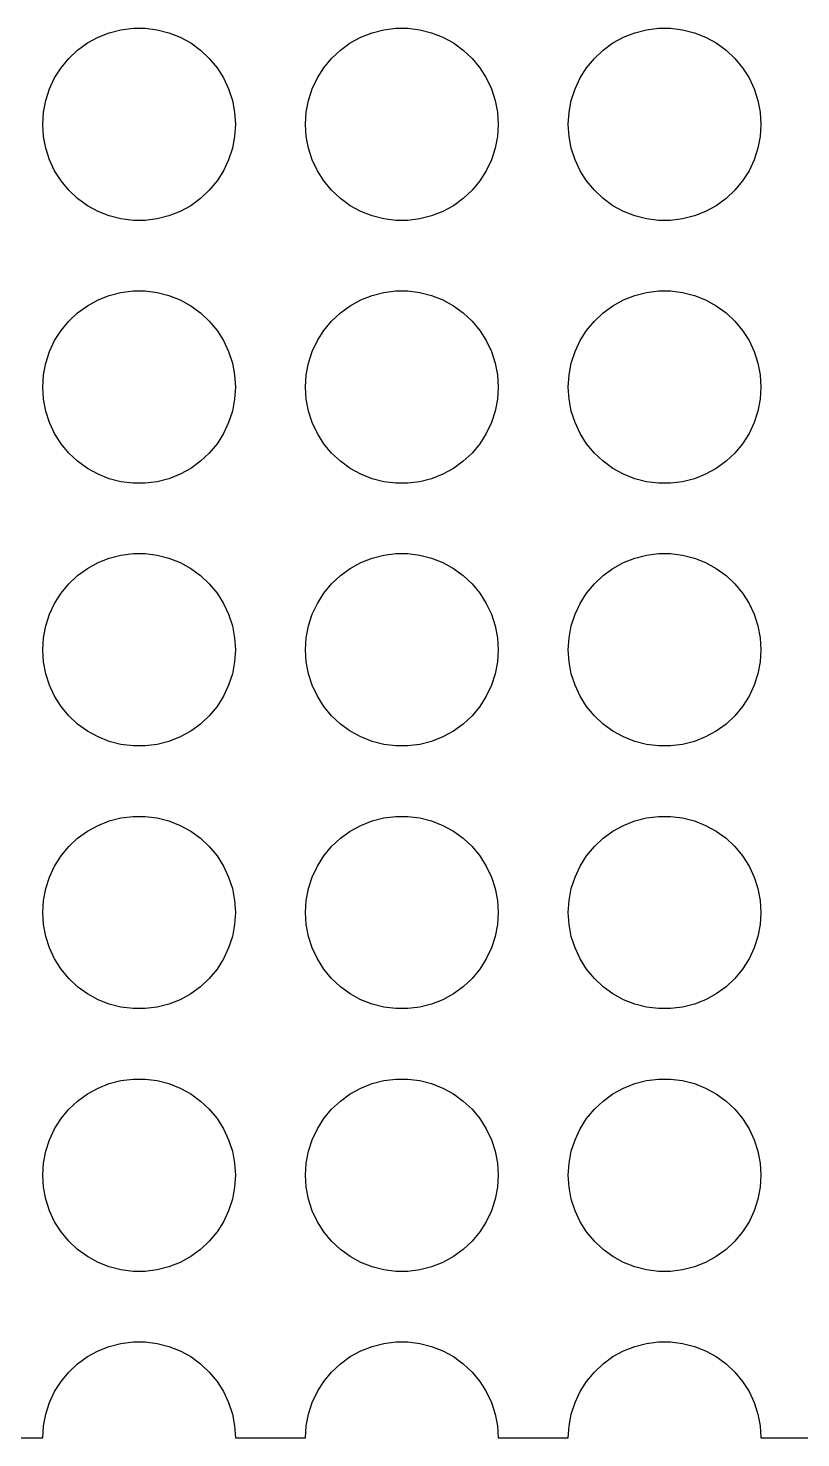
# Model space of a CAD drawing. Header units: metres. Extents: x -180 to 180, y -157 to 157.
# Drawn here: x -141.3 to -97.2, y -157.5 to -77 of the extents above; entities that cross this region are included whole.
import ezdxf

# ---------------------------------------------------------------- set-up
doc = ezdxf.new("R2010")
doc.units = ezdxf.units.M

msp = doc.modelspace()

# ---------------------------------------------------------------- linework, layer by layer
for p, q in [((-136.7, -77.2692), (-136.031, -77.0974)), ((-136.031, -77.0974), (-135.345, -77.0108)), ((-135.345, -77.0108), (-134.655, -77.0108)), ((-134.655, -77.0108), (-133.969, -77.0974)), ((-133.969, -77.0974), (-133.3, -77.2692)), ((-121.7, -77.2692), (-121.031, -77.0974)), ((-121.031, -77.0974), (-120.345, -77.0108)), ((-120.345, -77.0108), (-119.655, -77.0108)), ((-119.655, -77.0108), (-118.969, -77.0974)), ((-118.969, -77.0974), (-118.3, -77.2692)), ((-106.7, -77.2692), (-106.031, -77.0974)), ((-106.031, -77.0974), (-105.345, -77.0108)), ((-105.345, -77.0108), (-104.655, -77.0108)), ((-104.655, -77.0108), (-103.969, -77.0974)), ((-103.969, -77.0974), (-103.3, -77.2692)), ((-138.506, -78.2622), (-137.947, -77.8562)), ((-137.947, -77.8562), (-137.342, -77.5235)), ((-137.342, -77.5235), (-136.7, -77.2692)), ((-133.3, -77.2692), (-132.658, -77.5235)), ((-132.658, -77.5235), (-132.053, -77.8562)), ((-132.053, -77.8562), (-131.494, -78.2622)), ((-123.506, -78.2622), (-122.947, -77.8562)), ((-122.947, -77.8562), (-122.342, -77.5235)), ((-122.342, -77.5235), (-121.7, -77.2692)), ((-118.3, -77.2692), (-117.658, -77.5235)), ((-117.658, -77.5235), (-117.053, -77.8562)), ((-117.053, -77.8562), (-116.494, -78.2622)), ((-108.506, -78.2622), (-107.947, -77.8562)), ((-107.947, -77.8562), (-107.342, -77.5235)), ((-107.342, -77.5235), (-106.7, -77.2692)), ((-103.3, -77.2692), (-102.658, -77.5235)), ((-102.658, -77.5235), (-102.053, -77.8562)), ((-102.053, -77.8562), (-101.494, -78.2622)), ((-139.45, -79.2672), (-139.009, -78.735)), ((-139.009, -78.735), (-138.506, -78.2622)), ((-131.494, -78.2622), (-130.991, -78.735)), ((-130.991, -78.735), (-130.55, -79.2672)), ((-124.45, -79.2672), (-124.009, -78.735)), ((-124.009, -78.735), (-123.506, -78.2622)), ((-116.494, -78.2622), (-115.991, -78.735)), ((-115.991, -78.735), (-115.55, -79.2672)), ((-109.45, -79.2672), (-109.009, -78.735)), ((-109.009, -78.735), (-108.506, -78.2622)), ((-101.494, -78.2622), (-100.991, -78.735)), ((-100.991, -78.735), (-100.55, -79.2672)), ((-139.82, -79.8504), (-139.45, -79.2672)), ((-130.55, -79.2672), (-130.18, -79.8504)), ((-124.82, -79.8504), (-124.45, -79.2672)), ((-115.55, -79.2672), (-115.18, -79.8504)), ((-109.82, -79.8504), (-109.45, -79.2672)), ((-100.55, -79.2672), (-100.18, -79.8504)), ((-140.327, -81.1322), (-140.114, -80.4753)), ((-140.114, -80.4753), (-139.82, -79.8504)), ((-130.18, -79.8504), (-129.886, -80.4753)), ((-129.886, -80.4753), (-129.673, -81.1322)), ((-125.327, -81.1322), (-125.114, -80.4753)), ((-125.114, -80.4753), (-124.82, -79.8504)), ((-115.18, -79.8504), (-114.886, -80.4753)), ((-114.886, -80.4753), (-114.673, -81.1322)), ((-110.327, -81.1322), (-110.114, -80.4753)), ((-110.114, -80.4753), (-109.82, -79.8504)), ((-100.18, -79.8504), (-99.8862, -80.4753)), ((-99.8862, -80.4753), (-99.6728, -81.1322)), ((-140.457, -81.8107), (-140.327, -81.1322)), ((-129.673, -81.1322), (-129.543, -81.8107)), ((-125.457, -81.8107), (-125.327, -81.1322)), ((-114.673, -81.1322), (-114.543, -81.8107)), ((-110.457, -81.8107), (-110.327, -81.1322)), ((-99.6728, -81.1322), (-99.5434, -81.8107)), ((-140.5, -82.5), (-140.457, -81.8107)), ((-129.543, -81.8107), (-129.5, -82.5)), ((-125.5, -82.5), (-125.457, -81.8107)), ((-114.543, -81.8107), (-114.5, -82.5)), ((-110.5, -82.5), (-110.457, -81.8107)), ((-99.5434, -81.8107), (-99.5, -82.5)), ((-140.457, -83.1893), (-140.5, -82.5)), ((-129.5, -82.5), (-129.543, -83.1893)), ((-125.457, -83.1893), (-125.5, -82.5)), ((-114.5, -82.5), (-114.543, -83.1893)), ((-110.457, -83.1893), (-110.5, -82.5)), ((-99.5, -82.5), (-99.5434, -83.1893)), ((-140.327, -83.8678), (-140.457, -83.1893)), ((-129.543, -83.1893), (-129.673, -83.8678)), ((-125.327, -83.8678), (-125.457, -83.1893)), ((-114.543, -83.1893), (-114.673, -83.8678)), ((-110.327, -83.8678), (-110.457, -83.1893)), ((-99.5434, -83.1893), (-99.6728, -83.8678)), ((-140.114, -84.5247), (-140.327, -83.8678)), ((-129.673, -83.8678), (-129.886, -84.5247)), ((-125.114, -84.5247), (-125.327, -83.8678)), ((-114.673, -83.8678), (-114.886, -84.5247)), ((-110.114, -84.5247), (-110.327, -83.8678)), ((-99.6728, -83.8678), (-99.8862, -84.5247)), ((-139.82, -85.1496), (-140.114, -84.5247)), ((-139.45, -85.7328), (-139.82, -85.1496)), ((-130.18, -85.1496), (-130.55, -85.7328)), ((-129.886, -84.5247), (-130.18, -85.1496)), ((-124.82, -85.1496), (-125.114, -84.5247)), ((-124.45, -85.7328), (-124.82, -85.1496)), ((-115.18, -85.1496), (-115.55, -85.7328)), ((-114.886, -84.5247), (-115.18, -85.1496)), ((-109.82, -85.1496), (-110.114, -84.5247)), ((-109.45, -85.7328), (-109.82, -85.1496)), ((-100.18, -85.1496), (-100.55, -85.7328)), ((-99.8862, -84.5247), (-100.18, -85.1496)), ((-139.009, -86.265), (-139.45, -85.7328)), ((-130.55, -85.7328), (-130.991, -86.265)), ((-124.009, -86.265), (-124.45, -85.7328)), ((-115.55, -85.7328), (-115.991, -86.265)), ((-109.009, -86.265), (-109.45, -85.7328)), ((-100.55, -85.7328), (-100.991, -86.265)), ((-138.506, -86.7378), (-139.009, -86.265)), ((-137.947, -87.1438), (-138.506, -86.7378)), ((-131.494, -86.7378), (-132.053, -87.1438)), ((-130.991, -86.265), (-131.494, -86.7378)), ((-123.506, -86.7378), (-124.009, -86.265)), ((-122.947, -87.1438), (-123.506, -86.7378)), ((-116.494, -86.7378), (-117.053, -87.1438)), ((-115.991, -86.265), (-116.494, -86.7378)), ((-108.506, -86.7378), (-109.009, -86.265)), ((-107.947, -87.1438), (-108.506, -86.7378)), ((-101.494, -86.7378), (-102.053, -87.1438)), ((-100.991, -86.265), (-101.494, -86.7378)), ((-137.342, -87.4765), (-137.947, -87.1438)), ((-136.7, -87.7308), (-137.342, -87.4765)), ((-132.658, -87.4765), (-133.3, -87.7308)), ((-132.053, -87.1438), (-132.658, -87.4765)), ((-122.342, -87.4765), (-122.947, -87.1438)), ((-121.7, -87.7308), (-122.342, -87.4765)), ((-117.658, -87.4765), (-118.3, -87.7308)), ((-117.053, -87.1438), (-117.658, -87.4765)), ((-107.342, -87.4765), (-107.947, -87.1438)), ((-106.7, -87.7308), (-107.342, -87.4765)), ((-102.658, -87.4765), (-103.3, -87.7308)), ((-102.053, -87.1438), (-102.658, -87.4765)), ((-136.031, -87.9026), (-136.7, -87.7308)), ((-135.345, -87.9891), (-136.031, -87.9026)), ((-134.655, -87.9891), (-135.345, -87.9891)), ((-133.969, -87.9026), (-134.655, -87.9891)), ((-133.3, -87.7308), (-133.969, -87.9026)), ((-121.031, -87.9026), (-121.7, -87.7308)), ((-120.345, -87.9891), (-121.031, -87.9026)), ((-119.655, -87.9891), (-120.345, -87.9891)), ((-118.969, -87.9026), (-119.655, -87.9891)), ((-118.3, -87.7308), (-118.969, -87.9026)), ((-106.031, -87.9026), (-106.7, -87.7308)), ((-105.345, -87.9891), (-106.031, -87.9026)), ((-104.655, -87.9891), (-105.345, -87.9891)), ((-103.969, -87.9026), (-104.655, -87.9891)), ((-103.3, -87.7308), (-103.969, -87.9026)), ((-137.947, -92.8562), (-137.342, -92.5235)), ((-137.342, -92.5235), (-136.7, -92.2692)), ((-136.7, -92.2692), (-136.031, -92.0974)), ((-136.031, -92.0974), (-135.345, -92.0108)), ((-135.345, -92.0108), (-134.655, -92.0108)), ((-134.655, -92.0108), (-133.969, -92.0974)), ((-133.969, -92.0974), (-133.3, -92.2692)), ((-133.3, -92.2692), (-132.658, -92.5235)), ((-132.658, -92.5235), (-132.053, -92.8562)), ((-122.947, -92.8562), (-122.342, -92.5235)), ((-122.342, -92.5235), (-121.7, -92.2692)), ((-121.7, -92.2692), (-121.031, -92.0974)), ((-121.031, -92.0974), (-120.345, -92.0108)), ((-120.345, -92.0108), (-119.655, -92.0108)), ((-119.655, -92.0108), (-118.969, -92.0974)), ((-118.969, -92.0974), (-118.3, -92.2692)), ((-118.3, -92.2692), (-117.658, -92.5235)), ((-117.658, -92.5235), (-117.053, -92.8562)), ((-107.947, -92.8562), (-107.342, -92.5235)), ((-107.342, -92.5235), (-106.7, -92.2692)), ((-106.7, -92.2692), (-106.031, -92.0974)), ((-106.031, -92.0974), (-105.345, -92.0108)), ((-105.345, -92.0108), (-104.655, -92.0108)), ((-104.655, -92.0108), (-103.969, -92.0974)), ((-103.969, -92.0974), (-103.3, -92.2692)), ((-103.3, -92.2692), (-102.658, -92.5235)), ((-102.658, -92.5235), (-102.053, -92.8562)), ((-139.009, -93.735), (-138.506, -93.2622)), ((-138.506, -93.2622), (-137.947, -92.8562)), ((-132.053, -92.8562), (-131.494, -93.2622)), ((-131.494, -93.2622), (-130.991, -93.735)), ((-124.009, -93.735), (-123.506, -93.2622)), ((-123.506, -93.2622), (-122.947, -92.8562)), ((-117.053, -92.8562), (-116.494, -93.2622)), ((-116.494, -93.2622), (-115.991, -93.735)), ((-109.009, -93.735), (-108.506, -93.2622)), ((-108.506, -93.2622), (-107.947, -92.8562)), ((-102.053, -92.8562), (-101.494, -93.2622)), ((-101.494, -93.2622), (-100.991, -93.735)), ((-139.45, -94.2672), (-139.009, -93.735)), ((-130.991, -93.735), (-130.55, -94.2672)), ((-124.45, -94.2672), (-124.009, -93.735)), ((-115.991, -93.735), (-115.55, -94.2672)), ((-109.45, -94.2672), (-109.009, -93.735)), ((-100.991, -93.735), (-100.55, -94.2672)), ((-140.114, -95.4753), (-139.82, -94.8504)), ((-139.82, -94.8504), (-139.45, -94.2672)), ((-130.55, -94.2672), (-130.18, -94.8504)), ((-130.18, -94.8504), (-129.886, -95.4753)), ((-125.114, -95.4753), (-124.82, -94.8504)), ((-124.82, -94.8504), (-124.45, -94.2672)), ((-115.55, -94.2672), (-115.18, -94.8504)), ((-115.18, -94.8504), (-114.886, -95.4753)), ((-110.114, -95.4753), (-109.82, -94.8504)), ((-109.82, -94.8504), (-109.45, -94.2672)), ((-100.55, -94.2672), (-100.18, -94.8504)), ((-100.18, -94.8504), (-99.8862, -95.4753)), ((-140.327, -96.1322), (-140.114, -95.4753)), ((-129.886, -95.4753), (-129.673, -96.1322)), ((-125.327, -96.1322), (-125.114, -95.4753)), ((-114.886, -95.4753), (-114.673, -96.1322)), ((-110.327, -96.1322), (-110.114, -95.4753)), ((-99.8862, -95.4753), (-99.6728, -96.1322)), ((-140.457, -96.8107), (-140.327, -96.1322)), ((-129.673, -96.1322), (-129.543, -96.8107)), ((-125.457, -96.8107), (-125.327, -96.1322)), ((-114.673, -96.1322), (-114.543, -96.8107)), ((-110.457, -96.8107), (-110.327, -96.1322)), ((-99.6728, -96.1322), (-99.5434, -96.8107)), ((-140.5, -97.5), (-140.457, -96.8107)), ((-129.543, -96.8107), (-129.5, -97.5)), ((-125.5, -97.5), (-125.457, -96.8107)), ((-114.543, -96.8107), (-114.5, -97.5)), ((-110.5, -97.5), (-110.457, -96.8107)), ((-99.5434, -96.8107), (-99.5, -97.5)), ((-140.457, -98.1893), (-140.5, -97.5)), ((-129.5, -97.5), (-129.543, -98.1893)), ((-125.457, -98.1893), (-125.5, -97.5)), ((-114.5, -97.5), (-114.543, -98.1893)), ((-110.457, -98.1893), (-110.5, -97.5)), ((-99.5, -97.5), (-99.5434, -98.1893)), ((-140.327, -98.8678), (-140.457, -98.1893)), ((-140.114, -99.5247), (-140.327, -98.8678)), ((-129.673, -98.8678), (-129.886, -99.5247)), ((-129.543, -98.1893), (-129.673, -98.8678)), ((-125.327, -98.8678), (-125.457, -98.1893)), ((-125.114, -99.5247), (-125.327, -98.8678)), ((-114.673, -98.8678), (-114.886, -99.5247)), ((-114.543, -98.1893), (-114.673, -98.8678)), ((-110.327, -98.8678), (-110.457, -98.1893)), ((-110.114, -99.5247), (-110.327, -98.8678)), ((-99.6728, -98.8678), (-99.8862, -99.5247)), ((-99.5434, -98.1893), (-99.6728, -98.8678)), ((-139.82, -100.15), (-140.114, -99.5247)), ((-129.886, -99.5247), (-130.18, -100.15)), ((-124.82, -100.15), (-125.114, -99.5247)), ((-114.886, -99.5247), (-115.18, -100.15)), ((-109.82, -100.15), (-110.114, -99.5247)), ((-99.8862, -99.5247), (-100.18, -100.15)), ((-139.45, -100.733), (-139.82, -100.15)), ((-130.18, -100.15), (-130.55, -100.733)), ((-124.45, -100.733), (-124.82, -100.15)), ((-115.18, -100.15), (-115.55, -100.733)), ((-109.45, -100.733), (-109.82, -100.15)), ((-100.18, -100.15), (-100.55, -100.733)), ((-139.009, -101.265), (-139.45, -100.733)), ((-138.506, -101.738), (-139.009, -101.265)), ((-130.991, -101.265), (-131.494, -101.738)), ((-130.55, -100.733), (-130.991, -101.265)), ((-124.009, -101.265), (-124.45, -100.733)), ((-123.506, -101.738), (-124.009, -101.265)), ((-115.991, -101.265), (-116.494, -101.738)), ((-115.55, -100.733), (-115.991, -101.265)), ((-109.009, -101.265), (-109.45, -100.733)), ((-108.506, -101.738), (-109.009, -101.265)), ((-100.991, -101.265), (-101.494, -101.738)), ((-100.55, -100.733), (-100.991, -101.265)), ((-137.947, -102.144), (-138.506, -101.738)), ((-137.342, -102.477), (-137.947, -102.144)), ((-132.053, -102.144), (-132.658, -102.477)), ((-131.494, -101.738), (-132.053, -102.144)), ((-122.947, -102.144), (-123.506, -101.738)), ((-122.342, -102.477), (-122.947, -102.144)), ((-117.053, -102.144), (-117.658, -102.477)), ((-116.494, -101.738), (-117.053, -102.144)), ((-107.947, -102.144), (-108.506, -101.738)), ((-107.342, -102.477), (-107.947, -102.144)), ((-102.053, -102.144), (-102.658, -102.477)), ((-101.494, -101.738), (-102.053, -102.144)), ((-136.7, -102.731), (-137.342, -102.477)), ((-136.031, -102.903), (-136.7, -102.731)), ((-135.345, -102.989), (-136.031, -102.903)), ((-134.655, -102.989), (-135.345, -102.989)), ((-133.969, -102.903), (-134.655, -102.989)), ((-133.3, -102.731), (-133.969, -102.903)), ((-132.658, -102.477), (-133.3, -102.731)), ((-121.7, -102.731), (-122.342, -102.477)), ((-121.031, -102.903), (-121.7, -102.731)), ((-120.345, -102.989), (-121.031, -102.903)), ((-119.655, -102.989), (-120.345, -102.989)), ((-118.969, -102.903), (-119.655, -102.989)), ((-118.3, -102.731), (-118.969, -102.903)), ((-117.658, -102.477), (-118.3, -102.731)), ((-106.7, -102.731), (-107.342, -102.477)), ((-106.031, -102.903), (-106.7, -102.731)), ((-105.345, -102.989), (-106.031, -102.903)), ((-104.655, -102.989), (-105.345, -102.989)), ((-103.969, -102.903), (-104.655, -102.989)), ((-103.3, -102.731), (-103.969, -102.903)), ((-102.658, -102.477), (-103.3, -102.731)), ((-136.031, -107.097), (-135.345, -107.011)), ((-135.345, -107.011), (-134.655, -107.011)), ((-134.655, -107.011), (-133.969, -107.097)), ((-121.031, -107.097), (-120.345, -107.011)), ((-120.345, -107.011), (-119.655, -107.011)), ((-119.655, -107.011), (-118.969, -107.097)), ((-106.031, -107.097), (-105.345, -107.011)), ((-105.345, -107.011), (-104.655, -107.011)), ((-104.655, -107.011), (-103.969, -107.097)), ((-137.947, -107.856), (-137.342, -107.523)), ((-137.342, -107.523), (-136.7, -107.269)), ((-136.7, -107.269), (-136.031, -107.097)), ((-133.969, -107.097), (-133.3, -107.269)), ((-133.3, -107.269), (-132.658, -107.523)), ((-132.658, -107.523), (-132.053, -107.856)), ((-122.947, -107.856), (-122.342, -107.523)), ((-122.342, -107.523), (-121.7, -107.269)), ((-121.7, -107.269), (-121.031, -107.097)), ((-118.969, -107.097), (-118.3, -107.269)), ((-118.3, -107.269), (-117.658, -107.523)), ((-117.658, -107.523), (-117.053, -107.856)), ((-107.947, -107.856), (-107.342, -107.523)), ((-107.342, -107.523), (-106.7, -107.269)), ((-106.7, -107.269), (-106.031, -107.097)), ((-103.969, -107.097), (-103.3, -107.269)), ((-103.3, -107.269), (-102.658, -107.523)), ((-102.658, -107.523), (-102.053, -107.856)), ((-139.009, -108.735), (-138.506, -108.262)), ((-138.506, -108.262), (-137.947, -107.856)), ((-132.053, -107.856), (-131.494, -108.262)), ((-131.494, -108.262), (-130.991, -108.735)), ((-124.009, -108.735), (-123.506, -108.262)), ((-123.506, -108.262), (-122.947, -107.856)), ((-117.053, -107.856), (-116.494, -108.262)), ((-116.494, -108.262), (-115.991, -108.735)), ((-109.009, -108.735), (-108.506, -108.262)), ((-108.506, -108.262), (-107.947, -107.856)), ((-102.053, -107.856), (-101.494, -108.262)), ((-101.494, -108.262), (-100.991, -108.735)), ((-139.82, -109.85), (-139.45, -109.267)), ((-139.45, -109.267), (-139.009, -108.735)), ((-130.991, -108.735), (-130.55, -109.267)), ((-130.55, -109.267), (-130.18, -109.85)), ((-124.82, -109.85), (-124.45, -109.267)), ((-124.45, -109.267), (-124.009, -108.735)), ((-115.991, -108.735), (-115.55, -109.267)), ((-115.55, -109.267), (-115.18, -109.85)), ((-109.82, -109.85), (-109.45, -109.267)), ((-109.45, -109.267), (-109.009, -108.735)), ((-100.991, -108.735), (-100.55, -109.267)), ((-100.55, -109.267), (-100.18, -109.85)), ((-140.114, -110.475), (-139.82, -109.85)), ((-130.18, -109.85), (-129.886, -110.475)), ((-125.114, -110.475), (-124.82, -109.85)), ((-115.18, -109.85), (-114.886, -110.475)), ((-110.114, -110.475), (-109.82, -109.85)), ((-100.18, -109.85), (-99.8862, -110.475)), ((-140.327, -111.132), (-140.114, -110.475)), ((-129.886, -110.475), (-129.673, -111.132)), ((-125.327, -111.132), (-125.114, -110.475)), ((-114.886, -110.475), (-114.673, -111.132)), ((-110.327, -111.132), (-110.114, -110.475)), ((-99.8862, -110.475), (-99.6728, -111.132)), ((-140.5, -112.5), (-140.457, -111.811)), ((-140.457, -111.811), (-140.327, -111.132)), ((-129.673, -111.132), (-129.543, -111.811)), ((-129.543, -111.811), (-129.5, -112.5)), ((-125.5, -112.5), (-125.457, -111.811)), ((-125.457, -111.811), (-125.327, -111.132)), ((-114.673, -111.132), (-114.543, -111.811)), ((-114.543, -111.811), (-114.5, -112.5)), ((-110.5, -112.5), (-110.457, -111.811)), ((-110.457, -111.811), (-110.327, -111.132)), ((-99.6728, -111.132), (-99.5434, -111.811)), ((-99.5434, -111.811), (-99.5, -112.5)), ((-140.457, -113.189), (-140.5, -112.5)), ((-129.5, -112.5), (-129.543, -113.189)), ((-125.457, -113.189), (-125.5, -112.5)), ((-114.5, -112.5), (-114.543, -113.189)), ((-110.457, -113.189), (-110.5, -112.5)), ((-99.5, -112.5), (-99.5434, -113.189)), ((-140.327, -113.868), (-140.457, -113.189)), ((-129.543, -113.189), (-129.673, -113.868)), ((-125.327, -113.868), (-125.457, -113.189)), ((-114.543, -113.189), (-114.673, -113.868)), ((-110.327, -113.868), (-110.457, -113.189)), ((-99.5434, -113.189), (-99.6728, -113.868)), ((-140.114, -114.525), (-140.327, -113.868)), ((-129.673, -113.868), (-129.886, -114.525)), ((-125.114, -114.525), (-125.327, -113.868)), ((-114.673, -113.868), (-114.886, -114.525)), ((-110.114, -114.525), (-110.327, -113.868)), ((-99.6728, -113.868), (-99.8862, -114.525)), ((-139.82, -115.15), (-140.114, -114.525)), ((-129.886, -114.525), (-130.18, -115.15)), ((-124.82, -115.15), (-125.114, -114.525)), ((-114.886, -114.525), (-115.18, -115.15)), ((-109.82, -115.15), (-110.114, -114.525)), ((-99.8862, -114.525), (-100.18, -115.15)), ((-139.45, -115.733), (-139.82, -115.15)), ((-139.009, -116.265), (-139.45, -115.733)), ((-130.55, -115.733), (-130.991, -116.265)), ((-130.18, -115.15), (-130.55, -115.733)), ((-124.45, -115.733), (-124.82, -115.15)), ((-124.009, -116.265), (-124.45, -115.733)), ((-115.55, -115.733), (-115.991, -116.265)), ((-115.18, -115.15), (-115.55, -115.733)), ((-109.45, -115.733), (-109.82, -115.15)), ((-109.009, -116.265), (-109.45, -115.733)), ((-100.55, -115.733), (-100.991, -116.265)), ((-100.18, -115.15), (-100.55, -115.733)), ((-138.506, -116.738), (-139.009, -116.265)), ((-130.991, -116.265), (-131.494, -116.738)), ((-123.506, -116.738), (-124.009, -116.265)), ((-115.991, -116.265), (-116.494, -116.738)), ((-108.506, -116.738), (-109.009, -116.265)), ((-100.991, -116.265), (-101.494, -116.738)), ((-137.947, -117.144), (-138.506, -116.738)), ((-137.342, -117.477), (-137.947, -117.144)), ((-136.7, -117.731), (-137.342, -117.477)), ((-132.658, -117.477), (-133.3, -117.731)), ((-132.053, -117.144), (-132.658, -117.477)), ((-131.494, -116.738), (-132.053, -117.144)), ((-122.947, -117.144), (-123.506, -116.738)), ((-122.342, -117.477), (-122.947, -117.144)), ((-121.7, -117.731), (-122.342, -117.477)), ((-117.658, -117.477), (-118.3, -117.731)), ((-117.053, -117.144), (-117.658, -117.477)), ((-116.494, -116.738), (-117.053, -117.144)), ((-107.947, -117.144), (-108.506, -116.738)), ((-107.342, -117.477), (-107.947, -117.144)), ((-106.7, -117.731), (-107.342, -117.477)), ((-102.658, -117.477), (-103.3, -117.731)), ((-102.053, -117.144), (-102.658, -117.477)), ((-101.494, -116.738), (-102.053, -117.144)), ((-136.031, -117.903), (-136.7, -117.731)), ((-135.345, -117.989), (-136.031, -117.903)), ((-134.655, -117.989), (-135.345, -117.989)), ((-133.969, -117.903), (-134.655, -117.989)), ((-133.3, -117.731), (-133.969, -117.903)), ((-121.031, -117.903), (-121.7, -117.731)), ((-120.345, -117.989), (-121.031, -117.903)), ((-119.655, -117.989), (-120.345, -117.989)), ((-118.969, -117.903), (-119.655, -117.989)), ((-118.3, -117.731), (-118.969, -117.903)), ((-106.031, -117.903), (-106.7, -117.731)), ((-105.345, -117.989), (-106.031, -117.903)), ((-104.655, -117.989), (-105.345, -117.989)), ((-103.969, -117.903), (-104.655, -117.989)), ((-103.3, -117.731), (-103.969, -117.903)), ((-137.342, -122.523), (-136.7, -122.269)), ((-136.7, -122.269), (-136.031, -122.097)), ((-136.031, -122.097), (-135.345, -122.011)), ((-135.345, -122.011), (-134.655, -122.011)), ((-134.655, -122.011), (-133.969, -122.097)), ((-133.969, -122.097), (-133.3, -122.269)), ((-133.3, -122.269), (-132.658, -122.523)), ((-122.342, -122.523), (-121.7, -122.269)), ((-121.7, -122.269), (-121.031, -122.097)), ((-121.031, -122.097), (-120.345, -122.011)), ((-120.345, -122.011), (-119.655, -122.011)), ((-119.655, -122.011), (-118.969, -122.097)), ((-118.969, -122.097), (-118.3, -122.269)), ((-118.3, -122.269), (-117.658, -122.523)), ((-107.342, -122.523), (-106.7, -122.269)), ((-106.7, -122.269), (-106.031, -122.097)), ((-106.031, -122.097), (-105.345, -122.011)), ((-105.345, -122.011), (-104.655, -122.011)), ((-104.655, -122.011), (-103.969, -122.097)), ((-103.969, -122.097), (-103.3, -122.269)), ((-103.3, -122.269), (-102.658, -122.523)), ((-138.506, -123.262), (-137.947, -122.856)), ((-137.947, -122.856), (-137.342, -122.523)), ((-132.658, -122.523), (-132.053, -122.856)), ((-132.053, -122.856), (-131.494, -123.262)), ((-123.506, -123.262), (-122.947, -122.856)), ((-122.947, -122.856), (-122.342, -122.523)), ((-117.658, -122.523), (-117.053, -122.856)), ((-117.053, -122.856), (-116.494, -123.262)), ((-108.506, -123.262), (-107.947, -122.856)), ((-107.947, -122.856), (-107.342, -122.523)), ((-102.658, -122.523), (-102.053, -122.856)), ((-102.053, -122.856), (-101.494, -123.262)), ((-139.45, -124.267), (-139.009, -123.735)), ((-139.009, -123.735), (-138.506, -123.262)), ((-131.494, -123.262), (-130.991, -123.735)), ((-130.991, -123.735), (-130.55, -124.267)), ((-124.45, -124.267), (-124.009, -123.735)), ((-124.009, -123.735), (-123.506, -123.262)), ((-116.494, -123.262), (-115.991, -123.735)), ((-115.991, -123.735), (-115.55, -124.267)), ((-109.45, -124.267), (-109.009, -123.735)), ((-109.009, -123.735), (-108.506, -123.262)), ((-101.494, -123.262), (-100.991, -123.735)), ((-100.991, -123.735), (-100.55, -124.267)), ((-139.82, -124.85), (-139.45, -124.267)), ((-130.55, -124.267), (-130.18, -124.85)), ((-124.82, -124.85), (-124.45, -124.267)), ((-115.55, -124.267), (-115.18, -124.85)), ((-109.82, -124.85), (-109.45, -124.267)), ((-100.55, -124.267), (-100.18, -124.85)), ((-140.327, -126.132), (-140.114, -125.475)), ((-140.114, -125.475), (-139.82, -124.85)), ((-130.18, -124.85), (-129.886, -125.475)), ((-129.886, -125.475), (-129.673, -126.132)), ((-125.327, -126.132), (-125.114, -125.475)), ((-125.114, -125.475), (-124.82, -124.85)), ((-115.18, -124.85), (-114.886, -125.475)), ((-114.886, -125.475), (-114.673, -126.132)), ((-110.327, -126.132), (-110.114, -125.475)), ((-110.114, -125.475), (-109.82, -124.85)), ((-100.18, -124.85), (-99.8862, -125.475)), ((-99.8862, -125.475), (-99.6728, -126.132)), ((-140.457, -126.811), (-140.327, -126.132)), ((-129.673, -126.132), (-129.543, -126.811)), ((-125.457, -126.811), (-125.327, -126.132)), ((-114.673, -126.132), (-114.543, -126.811)), ((-110.457, -126.811), (-110.327, -126.132)), ((-99.6728, -126.132), (-99.5434, -126.811)), ((-140.5, -127.5), (-140.457, -126.811)), ((-129.543, -126.811), (-129.5, -127.5)), ((-125.5, -127.5), (-125.457, -126.811)), ((-114.543, -126.811), (-114.5, -127.5)), ((-110.5, -127.5), (-110.457, -126.811)), ((-99.5434, -126.811), (-99.5, -127.5)), ((-140.457, -128.189), (-140.5, -127.5)), ((-129.5, -127.5), (-129.543, -128.189)), ((-125.457, -128.189), (-125.5, -127.5)), ((-114.5, -127.5), (-114.543, -128.189)), ((-110.457, -128.189), (-110.5, -127.5)), ((-99.5, -127.5), (-99.5434, -128.189)), ((-140.327, -128.868), (-140.457, -128.189)), ((-129.543, -128.189), (-129.673, -128.868)), ((-125.327, -128.868), (-125.457, -128.189)), ((-114.543, -128.189), (-114.673, -128.868)), ((-110.327, -128.868), (-110.457, -128.189)), ((-99.5434, -128.189), (-99.6728, -128.868)), ((-140.114, -129.525), (-140.327, -128.868)), ((-139.82, -130.15), (-140.114, -129.525)), ((-129.886, -129.525), (-130.18, -130.15)), ((-129.673, -128.868), (-129.886, -129.525)), ((-125.114, -129.525), (-125.327, -128.868)), ((-124.82, -130.15), (-125.114, -129.525)), ((-114.886, -129.525), (-115.18, -130.15)), ((-114.673, -128.868), (-114.886, -129.525)), ((-110.114, -129.525), (-110.327, -128.868)), ((-109.82, -130.15), (-110.114, -129.525)), ((-99.8862, -129.525), (-100.18, -130.15)), ((-99.6728, -128.868), (-99.8862, -129.525)), ((-139.45, -130.733), (-139.82, -130.15)), ((-130.18, -130.15), (-130.55, -130.733)), ((-124.45, -130.733), (-124.82, -130.15)), ((-115.18, -130.15), (-115.55, -130.733)), ((-109.45, -130.733), (-109.82, -130.15)), ((-100.18, -130.15), (-100.55, -130.733)), ((-139.009, -131.265), (-139.45, -130.733)), ((-130.55, -130.733), (-130.991, -131.265)), ((-124.009, -131.265), (-124.45, -130.733)), ((-115.55, -130.733), (-115.991, -131.265)), ((-109.009, -131.265), (-109.45, -130.733)), ((-100.55, -130.733), (-100.991, -131.265)), ((-138.506, -131.738), (-139.009, -131.265)), ((-137.947, -132.144), (-138.506, -131.738)), ((-131.494, -131.738), (-132.053, -132.144)), ((-130.991, -131.265), (-131.494, -131.738)), ((-123.506, -131.738), (-124.009, -131.265)), ((-122.947, -132.144), (-123.506, -131.738)), ((-116.494, -131.738), (-117.053, -132.144)), ((-115.991, -131.265), (-116.494, -131.738)), ((-108.506, -131.738), (-109.009, -131.265)), ((-107.947, -132.144), (-108.506, -131.738)), ((-101.494, -131.738), (-102.053, -132.144)), ((-100.991, -131.265), (-101.494, -131.738)), ((-137.342, -132.477), (-137.947, -132.144)), ((-136.7, -132.731), (-137.342, -132.477)), ((-136.031, -132.903), (-136.7, -132.731)), ((-133.3, -132.731), (-133.969, -132.903)), ((-132.658, -132.477), (-133.3, -132.731)), ((-132.053, -132.144), (-132.658, -132.477)), ((-122.342, -132.477), (-122.947, -132.144)), ((-121.7, -132.731), (-122.342, -132.477)), ((-121.031, -132.903), (-121.7, -132.731)), ((-118.3, -132.731), (-118.969, -132.903)), ((-117.658, -132.477), (-118.3, -132.731)), ((-117.053, -132.144), (-117.658, -132.477)), ((-107.342, -132.477), (-107.947, -132.144)), ((-106.7, -132.731), (-107.342, -132.477)), ((-106.031, -132.903), (-106.7, -132.731)), ((-103.3, -132.731), (-103.969, -132.903)), ((-102.658, -132.477), (-103.3, -132.731)), ((-102.053, -132.144), (-102.658, -132.477)), ((-135.345, -132.989), (-136.031, -132.903)), ((-134.655, -132.989), (-135.345, -132.989)), ((-133.969, -132.903), (-134.655, -132.989)), ((-120.345, -132.989), (-121.031, -132.903)), ((-119.655, -132.989), (-120.345, -132.989)), ((-118.969, -132.903), (-119.655, -132.989)), ((-105.345, -132.989), (-106.031, -132.903)), ((-104.655, -132.989), (-105.345, -132.989)), ((-103.969, -132.903), (-104.655, -132.989)), ((-137.947, -137.856), (-137.342, -137.523)), ((-137.342, -137.523), (-136.7, -137.269)), ((-136.7, -137.269), (-136.031, -137.097)), ((-136.031, -137.097), (-135.345, -137.011)), ((-135.345, -137.011), (-134.655, -137.011)), ((-134.655, -137.011), (-133.969, -137.097)), ((-133.969, -137.097), (-133.3, -137.269)), ((-133.3, -137.269), (-132.658, -137.523)), ((-132.658, -137.523), (-132.053, -137.856)), ((-122.947, -137.856), (-122.342, -137.523)), ((-122.342, -137.523), (-121.7, -137.269)), ((-121.7, -137.269), (-121.031, -137.097)), ((-121.031, -137.097), (-120.345, -137.011)), ((-120.345, -137.011), (-119.655, -137.011)), ((-119.655, -137.011), (-118.969, -137.097)), ((-118.969, -137.097), (-118.3, -137.269)), ((-118.3, -137.269), (-117.658, -137.523)), ((-117.658, -137.523), (-117.053, -137.856)), ((-107.947, -137.856), (-107.342, -137.523)), ((-107.342, -137.523), (-106.7, -137.269)), ((-106.7, -137.269), (-106.031, -137.097)), ((-106.031, -137.097), (-105.345, -137.011)), ((-105.345, -137.011), (-104.655, -137.011)), ((-104.655, -137.011), (-103.969, -137.097)), ((-103.969, -137.097), (-103.3, -137.269)), ((-103.3, -137.269), (-102.658, -137.523)), ((-102.658, -137.523), (-102.053, -137.856)), ((-139.009, -138.735), (-138.506, -138.262)), ((-138.506, -138.262), (-137.947, -137.856)), ((-132.053, -137.856), (-131.494, -138.262)), ((-131.494, -138.262), (-130.991, -138.735)), ((-124.009, -138.735), (-123.506, -138.262)), ((-123.506, -138.262), (-122.947, -137.856)), ((-117.053, -137.856), (-116.494, -138.262)), ((-116.494, -138.262), (-115.991, -138.735)), ((-109.009, -138.735), (-108.506, -138.262)), ((-108.506, -138.262), (-107.947, -137.856)), ((-102.053, -137.856), (-101.494, -138.262)), ((-101.494, -138.262), (-100.991, -138.735)), ((-139.45, -139.267), (-139.009, -138.735)), ((-130.991, -138.735), (-130.55, -139.267)), ((-124.45, -139.267), (-124.009, -138.735)), ((-115.991, -138.735), (-115.55, -139.267)), ((-109.45, -139.267), (-109.009, -138.735)), ((-100.991, -138.735), (-100.55, -139.267)), ((-140.114, -140.475), (-139.82, -139.85)), ((-139.82, -139.85), (-139.45, -139.267)), ((-130.55, -139.267), (-130.18, -139.85)), ((-130.18, -139.85), (-129.886, -140.475)), ((-125.114, -140.475), (-124.82, -139.85)), ((-124.82, -139.85), (-124.45, -139.267)), ((-115.55, -139.267), (-115.18, -139.85)), ((-115.18, -139.85), (-114.886, -140.475)), ((-110.114, -140.475), (-109.82, -139.85)), ((-109.82, -139.85), (-109.45, -139.267)), ((-100.55, -139.267), (-100.18, -139.85)), ((-100.18, -139.85), (-99.8862, -140.475)), ((-140.327, -141.132), (-140.114, -140.475)), ((-129.886, -140.475), (-129.673, -141.132)), ((-125.327, -141.132), (-125.114, -140.475)), ((-114.886, -140.475), (-114.673, -141.132)), ((-110.327, -141.132), (-110.114, -140.475)), ((-99.8862, -140.475), (-99.6728, -141.132)), ((-140.457, -141.811), (-140.327, -141.132)), ((-129.673, -141.132), (-129.543, -141.811)), ((-125.457, -141.811), (-125.327, -141.132)), ((-114.673, -141.132), (-114.543, -141.811)), ((-110.457, -141.811), (-110.327, -141.132)), ((-99.6728, -141.132), (-99.5434, -141.811)), ((-140.5, -142.5), (-140.457, -141.811)), ((-129.543, -141.811), (-129.5, -142.5)), ((-125.5, -142.5), (-125.457, -141.811)), ((-114.543, -141.811), (-114.5, -142.5)), ((-110.5, -142.5), (-110.457, -141.811)), ((-99.5434, -141.811), (-99.5, -142.5)), ((-140.457, -143.189), (-140.5, -142.5)), ((-140.327, -143.868), (-140.457, -143.189)), ((-129.543, -143.189), (-129.673, -143.868)), ((-129.5, -142.5), (-129.543, -143.189)), ((-125.457, -143.189), (-125.5, -142.5)), ((-125.327, -143.868), (-125.457, -143.189)), ((-114.543, -143.189), (-114.673, -143.868)), ((-114.5, -142.5), (-114.543, -143.189)), ((-110.457, -143.189), (-110.5, -142.5)), ((-110.327, -143.868), (-110.457, -143.189)), ((-99.5434, -143.189), (-99.6728, -143.868)), ((-99.5, -142.5), (-99.5434, -143.189)), ((-140.114, -144.525), (-140.327, -143.868)), ((-129.673, -143.868), (-129.886, -144.525)), ((-125.114, -144.525), (-125.327, -143.868)), ((-114.673, -143.868), (-114.886, -144.525)), ((-110.114, -144.525), (-110.327, -143.868)), ((-99.6728, -143.868), (-99.8862, -144.525)), ((-139.82, -145.15), (-140.114, -144.525)), ((-129.886, -144.525), (-130.18, -145.15)), ((-124.82, -145.15), (-125.114, -144.525)), ((-114.886, -144.525), (-115.18, -145.15)), ((-109.82, -145.15), (-110.114, -144.525)), ((-99.8862, -144.525), (-100.18, -145.15)), ((-139.45, -145.733), (-139.82, -145.15)), ((-130.18, -145.15), (-130.55, -145.733)), ((-124.45, -145.733), (-124.82, -145.15)), ((-115.18, -145.15), (-115.55, -145.733)), ((-109.45, -145.733), (-109.82, -145.15)), ((-100.18, -145.15), (-100.55, -145.733)), ((-139.009, -146.265), (-139.45, -145.733)), ((-138.506, -146.738), (-139.009, -146.265)), ((-130.991, -146.265), (-131.494, -146.738)), ((-130.55, -145.733), (-130.991, -146.265)), ((-124.009, -146.265), (-124.45, -145.733)), ((-123.506, -146.738), (-124.009, -146.265)), ((-115.991, -146.265), (-116.494, -146.738)), ((-115.55, -145.733), (-115.991, -146.265)), ((-109.009, -146.265), (-109.45, -145.733)), ((-108.506, -146.738), (-109.009, -146.265)), ((-100.991, -146.265), (-101.494, -146.738)), ((-100.55, -145.733), (-100.991, -146.265)), ((-137.947, -147.144), (-138.506, -146.738)), ((-137.342, -147.477), (-137.947, -147.144)), ((-132.053, -147.144), (-132.658, -147.477)), ((-131.494, -146.738), (-132.053, -147.144)), ((-122.947, -147.144), (-123.506, -146.738)), ((-122.342, -147.477), (-122.947, -147.144)), ((-117.053, -147.144), (-117.658, -147.477)), ((-116.494, -146.738), (-117.053, -147.144)), ((-107.947, -147.144), (-108.506, -146.738)), ((-107.342, -147.477), (-107.947, -147.144)), ((-102.053, -147.144), (-102.658, -147.477)), ((-101.494, -146.738), (-102.053, -147.144)), ((-136.7, -147.731), (-137.342, -147.477)), ((-136.031, -147.903), (-136.7, -147.731)), ((-135.345, -147.989), (-136.031, -147.903)), ((-134.655, -147.989), (-135.345, -147.989)), ((-133.969, -147.903), (-134.655, -147.989)), ((-133.3, -147.731), (-133.969, -147.903)), ((-132.658, -147.477), (-133.3, -147.731)), ((-121.7, -147.731), (-122.342, -147.477)), ((-121.031, -147.903), (-121.7, -147.731)), ((-120.345, -147.989), (-121.031, -147.903)), ((-119.655, -147.989), (-120.345, -147.989)), ((-118.969, -147.903), (-119.655, -147.989)), ((-118.3, -147.731), (-118.969, -147.903)), ((-117.658, -147.477), (-118.3, -147.731)), ((-106.7, -147.731), (-107.342, -147.477)), ((-106.031, -147.903), (-106.7, -147.731)), ((-105.345, -147.989), (-106.031, -147.903)), ((-104.655, -147.989), (-105.345, -147.989)), ((-103.969, -147.903), (-104.655, -147.989)), ((-103.3, -147.731), (-103.969, -147.903)), ((-102.658, -147.477), (-103.3, -147.731)), ((-136.7, -152.269), (-136.031, -152.097)), ((-136.031, -152.097), (-135.345, -152.011)), ((-135.345, -152.011), (-134.655, -152.011)), ((-134.655, -152.011), (-133.969, -152.097)), ((-133.969, -152.097), (-133.3, -152.269)), ((-121.7, -152.269), (-121.031, -152.097)), ((-121.031, -152.097), (-120.345, -152.011)), ((-120.345, -152.011), (-119.655, -152.011)), ((-119.655, -152.011), (-118.969, -152.097)), ((-118.969, -152.097), (-118.3, -152.269)), ((-106.7, -152.269), (-106.031, -152.097)), ((-106.031, -152.097), (-105.345, -152.011)), ((-105.345, -152.011), (-104.655, -152.011)), ((-104.655, -152.011), (-103.969, -152.097)), ((-103.969, -152.097), (-103.3, -152.269)), ((-138.506, -153.262), (-137.947, -152.856)), ((-137.947, -152.856), (-137.342, -152.523)), ((-137.342, -152.523), (-136.7, -152.269)), ((-133.3, -152.269), (-132.658, -152.523)), ((-132.658, -152.523), (-132.053, -152.856)), ((-132.053, -152.856), (-131.494, -153.262)), ((-123.506, -153.262), (-122.947, -152.856)), ((-122.947, -152.856), (-122.342, -152.523)), ((-122.342, -152.523), (-121.7, -152.269)), ((-118.3, -152.269), (-117.658, -152.523)), ((-117.658, -152.523), (-117.053, -152.856)), ((-117.053, -152.856), (-116.494, -153.262)), ((-108.506, -153.262), (-107.947, -152.856)), ((-107.947, -152.856), (-107.342, -152.523)), ((-107.342, -152.523), (-106.7, -152.269)), ((-103.3, -152.269), (-102.658, -152.523)), ((-102.658, -152.523), (-102.053, -152.856)), ((-102.053, -152.856), (-101.494, -153.262)), ((-139.009, -153.735), (-138.506, -153.262)), ((-131.494, -153.262), (-130.991, -153.735)), ((-124.009, -153.735), (-123.506, -153.262)), ((-116.494, -153.262), (-115.991, -153.735)), ((-109.009, -153.735), (-108.506, -153.262)), ((-101.494, -153.262), (-100.991, -153.735)), ((-139.82, -154.85), (-139.45, -154.267)), ((-139.45, -154.267), (-139.009, -153.735)), ((-130.991, -153.735), (-130.55, -154.267)), ((-130.55, -154.267), (-130.18, -154.85)), ((-124.82, -154.85), (-124.45, -154.267)), ((-124.45, -154.267), (-124.009, -153.735)), ((-115.991, -153.735), (-115.55, -154.267)), ((-115.55, -154.267), (-115.18, -154.85)), ((-109.82, -154.85), (-109.45, -154.267)), ((-109.45, -154.267), (-109.009, -153.735)), ((-100.991, -153.735), (-100.55, -154.267)), ((-100.55, -154.267), (-100.18, -154.85)), ((-140.114, -155.475), (-139.82, -154.85)), ((-130.18, -154.85), (-129.886, -155.475)), ((-125.114, -155.475), (-124.82, -154.85)), ((-115.18, -154.85), (-114.886, -155.475)), ((-110.114, -155.475), (-109.82, -154.85)), ((-100.18, -154.85), (-99.8862, -155.475)), ((-140.327, -156.132), (-140.114, -155.475)), ((-129.886, -155.475), (-129.673, -156.132)), ((-125.327, -156.132), (-125.114, -155.475)), ((-114.886, -155.475), (-114.673, -156.132)), ((-110.327, -156.132), (-110.114, -155.475)), ((-99.8862, -155.475), (-99.6728, -156.132)), ((-140.499, -157.49), (-140.457, -156.811)), ((-140.457, -156.811), (-140.327, -156.132)), ((-129.673, -156.132), (-129.543, -156.811)), ((-129.543, -156.811), (-129.501, -157.49)), ((-125.499, -157.49), (-125.457, -156.811)), ((-125.457, -156.811), (-125.327, -156.132)), ((-114.673, -156.132), (-114.543, -156.811)), ((-114.543, -156.811), (-114.501, -157.49)), ((-110.499, -157.49), (-110.457, -156.811)), ((-110.457, -156.811), (-110.327, -156.132)), ((-99.6728, -156.132), (-99.5434, -156.811)), ((-99.5434, -156.811), (-99.5006, -157.49)), ((-144.501, -157.49), (-140.499, -157.49)), ((-129.501, -157.49), (-125.499, -157.49)), ((-114.501, -157.49), (-110.499, -157.49)), ((-99.5006, -157.49), (-95.4994, -157.49))]:
    msp.add_line(p, q)

doc.saveas('drawing.dxf')
